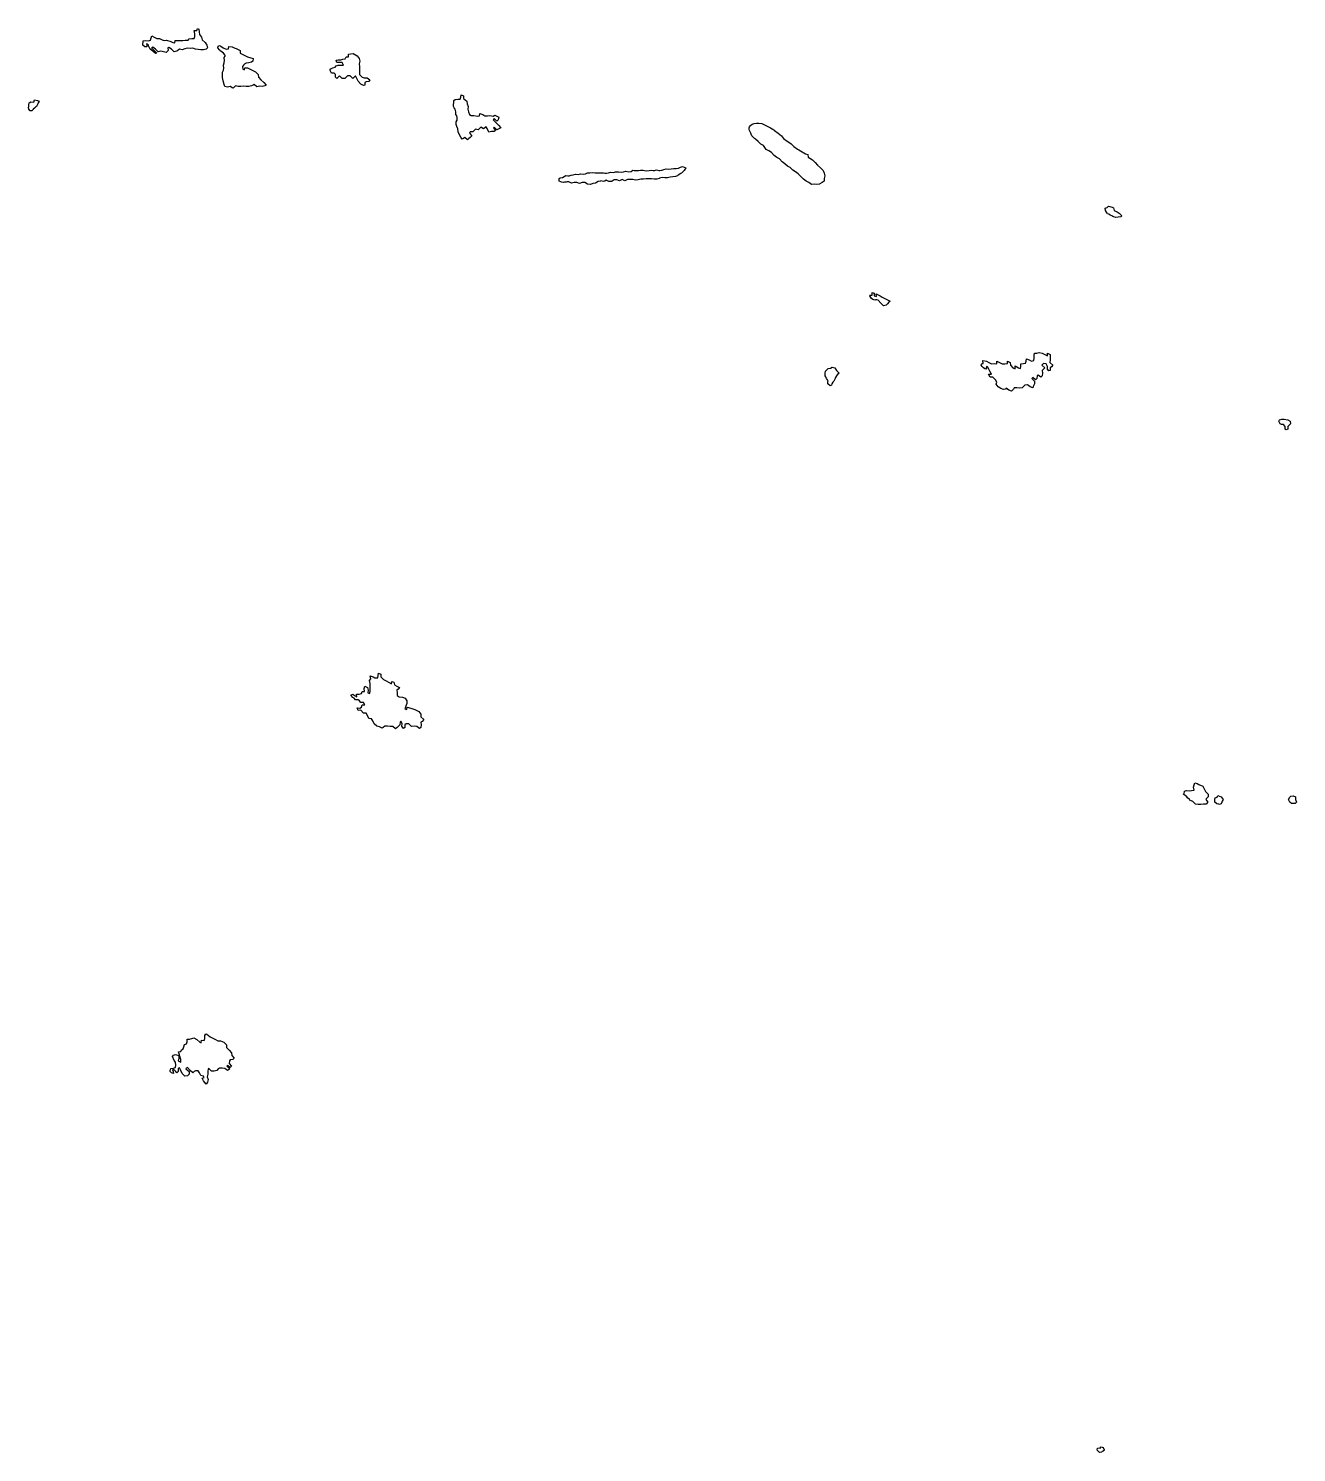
# Model space of a CAD drawing. Extents: x 450006 to 454999, y 6465006 to 6474995.
# Drawn here: x 450270 to 451221, y 6472775 to 6473843 of the extents above; entities that cross this region are included whole.
import ezdxf

# ---------------------------------------------------------------- set-up
doc = ezdxf.new("R2010")
doc.units = 0

msp = doc.modelspace()

# ---------------------------------------------------------------- linework, layer by layer
at = {"layer": '1010'}
for points in [[(450357, 6473829.54), (450355.54, 6473831), (450355.54, 6473832.44), (450355.82, 6473833), (450355.86, 6473834.12), (450357.68, 6473834.3), (450359.86, 6473834.12), (450361.32, 6473834.66), (450361.68, 6473836.3), (450362.18, 6473837.8), (450364.04, 6473837), (450365.98, 6473836), (450367.98, 6473836), (450370, 6473835), (450371.5, 6473834.48), (450373.32, 6473834.66), (450376.42, 6473833.56), (450378, 6473833), (450379.42, 6473832.56), (450379.66, 6473834.32), (450381.52, 6473834.46), (450383.52, 6473834.46), (450385.58, 6473834.4), (450387.34, 6473834.64), (450389.44, 6473834.54), (450390.26, 6473835.72), (450392.18, 6473835.8), (450394.06, 6473835.92), (450394.54, 6473837.44), (450394.58, 6473839.4), (450394.04, 6473841.94), (450396.1, 6473841.88), (450396.56, 6473843.42), (450397.46, 6473843), (450397.64, 6473841), (450398.12, 6473839), (450399.58, 6473837), (450399.92, 6473835), (450402.2, 6473833), (450403.6, 6473831), (450404.04, 6473829), (450403, 6473827.94), (450401, 6473827.5), (450399, 6473827.44), (450397, 6473827.68), (450395, 6473827.96), (450393, 6473828.62), (450391, 6473828.28), (450389, 6473828.62), (450387, 6473828.22), (450385, 6473827.34), (450383, 6473827.98), (450381.78, 6473827), (450381, 6473826.4), (450379, 6473825.98), (450377, 6473827.98), (450375, 6473829.24), (450374.18, 6473829), (450374.54, 6473827), (450373, 6473825.44), (450371, 6473825.98), (450369, 6473826.4), (450367, 6473825.98), (450365, 6473827.98), (450363, 6473829.46), (450362, 6473829), (450364, 6473827), (450366, 6473825), (450365, 6473824.58), (450363, 6473826.5), (450361, 6473827.98), (450359.98, 6473830), (450359.78, 6473831), (450359, 6473831.68), (450358.16, 6473831.82), (450358.44, 6473831), (450358.44, 6473829.54), (450357, 6473829.54), (450357, 6473829.54)], [(450413, 6473827.32), (450411.64, 6473829), (450411.9, 6473830.08), (450413, 6473830.62), (450413.9, 6473830.08), (450415.66, 6473829), (450417.98, 6473828), (450419.74, 6473828.24), (450420.12, 6473829.86), (450422.44, 6473829.54), (450423.98, 6473829), (450425.52, 6473828.46), (450428.46, 6473827), (450428.58, 6473825), (450429.52, 6473824.46), (450432.46, 6473823), (450433.9, 6473822.08), (450436.5, 6473821.48), (450438.22, 6473821), (450438, 6473819), (450437, 6473818.22), (450435, 6473817.72), (450433, 6473817.32), (450432, 6473817), (450431, 6473815.98), (450430.28, 6473815), (450430.58, 6473813), (450431.64, 6473812.34), (450431.96, 6473814.02), (450433.98, 6473814), (450436, 6473813), (450437.98, 6473812), (450440, 6473811), (450442.04, 6473809), (450442.2, 6473807), (450444.1, 6473805), (450446.16, 6473803), (450448.08, 6473801), (450447, 6473800.46), (450445, 6473799.92), (450443, 6473800.04), (450441, 6473799.76), (450439, 6473801.48), (450438.28, 6473801), (450437, 6473800.38), (450435, 6473799.86), (450433, 6473799.92), (450431, 6473800.1), (450429, 6473800.02), (450427, 6473799.88), (450425, 6473800.28), (450423.4, 6473799), (450423, 6473798.76), (450421, 6473799.96), (450419, 6473799.44), (450417, 6473799.84), (450416.5, 6473801.48), (450415.8, 6473804.18), (450415.32, 6473806.66), (450415.32, 6473808.66), (450415.3, 6473810.68), (450415.92, 6473812.06), (450416.24, 6473813.74), (450416.04, 6473815.94), (450416.44, 6473817.54), (450416.66, 6473819.32), (450416.44, 6473821.54), (450417.32, 6473822.66), (450417.38, 6473823), (450417, 6473823.74), (450416.08, 6473825), (450415, 6473825.64), (450413.38, 6473827), (450413, 6473827.32), (450413, 6473827.32)], [(450497, 6473809.98), (450496.5, 6473811), (450495.98, 6473812), (450495.98, 6473813), (450496.66, 6473813.32), (450497.98, 6473814), (450499.66, 6473814.32), (450500.54, 6473815.44), (450502.06, 6473815.92), (450503.98, 6473816), (450505.96, 6473816.02), (450505, 6473817.98), (450503, 6473817.98), (450501, 6473817.98), (450500.44, 6473819.54), (450501.98, 6473820), (450503.98, 6473820), (450505.62, 6473820.36), (450507.24, 6473820.74), (450507.9, 6473822.08), (450509.74, 6473822.24), (450509.76, 6473824.22), (450511.46, 6473824.52), (450513.32, 6473824.66), (450516.24, 6473823), (450517.66, 6473821), (450518.24, 6473819), (450517.86, 6473817), (450517.94, 6473815), (450518, 6473813), (450518, 6473811), (450518, 6473809), (450520.12, 6473807), (450521.52, 6473806.46), (450523.66, 6473806.32), (450525.82, 6473805), (450525, 6473803.66), (450523, 6473803.52), (450522, 6473803), (450522, 6473801), (450521, 6473800.6), (450519, 6473801.74), (450517, 6473803.98), (450515.98, 6473806), (450515, 6473807.94), (450514, 6473807), (450513, 6473805.98), (450511, 6473807.98), (450509, 6473807.98), (450508, 6473807), (450507, 6473805.98), (450505, 6473805.98), (450503, 6473807.98), (450502, 6473807), (450501, 6473805.98), (450499.98, 6473807), (450499.98, 6473808), (450499.98, 6473809), (450499, 6473809.98), (450498, 6473809.98), (450497, 6473809.98), (450497, 6473809.98)], [(450271, 6473781.58), (450269.98, 6473783), (450269.76, 6473784.22), (450269.92, 6473785), (450269.9, 6473786.08), (450270.32, 6473787.66), (450271.54, 6473788.44), (450273.8, 6473788.18), (450274.2, 6473789.78), (450276.52, 6473789.46), (450277.74, 6473789), (450277, 6473787.56), (450276.74, 6473787), (450275.7, 6473785), (450275, 6473784.38), (450274.3, 6473783.68), (450273.32, 6473783), (450273.32, 6473782.66), (450273, 6473782.52), (450272.36, 6473781.62), (450271, 6473781.58), (450271, 6473781.58)], [(450589, 6473783.98), (450588.52, 6473785), (450588.58, 6473785.4), (450588.46, 6473787), (450588.68, 6473787.3), (450588.7, 6473789.28), (450589.82, 6473790.16), (450591.64, 6473790.34), (450593.5, 6473790.48), (450593.96, 6473792.02), (450594.36, 6473793.62), (450596, 6473793), (450596.02, 6473791), (450598.48, 6473789), (450598.8, 6473787), (450599.46, 6473785), (450599.32, 6473783), (450599.76, 6473781), (450600.4, 6473779), (450601.74, 6473778.24), (450603.82, 6473778.16), (450606.44, 6473777.54), (450607.98, 6473778), (450608.24, 6473779.74), (450610.6, 6473779), (450611.98, 6473778), (450614.02, 6473777.96), (450615.74, 6473778.24), (450618.24, 6473777.74), (450619.54, 6473778.44), (450622.44, 6473777), (450621.9, 6473775), (450621, 6473773.98), (450619, 6473775.78), (450618.2, 6473775), (450620.22, 6473773), (450622.18, 6473771), (450624, 6473769), (450623, 6473768.44), (450621, 6473767.48), (450619, 6473769.38), (450618.6, 6473769), (450620, 6473767), (450619, 6473766.16), (450617, 6473766.12), (450615, 6473765.66), (450613.66, 6473768.32), (450613, 6473769.7), (450612.12, 6473769), (450611, 6473768.12), (450609, 6473769.38), (450608.58, 6473769), (450607, 6473767.4), (450605, 6473767.94), (450604, 6473767), (450603, 6473765.98), (450601, 6473765.9), (450600.6, 6473765), (450602.16, 6473763), (450601, 6473761.74), (450600.12, 6473761), (450599, 6473759.9), (450597, 6473761.64), (450596, 6473761), (450595, 6473760.36), (450593.98, 6473762), (450593, 6473763.58), (450591.96, 6473766.02), (450591.72, 6473768.26), (450591, 6473769.98), (450590.52, 6473771.46), (450590.52, 6473773.46), (450591.22, 6473774.76), (450591.22, 6473776.76), (450591, 6473777.98), (450590.18, 6473779), (450590.24, 6473779.74), (450590.24, 6473781), (450589.98, 6473782), (450589.76, 6473783), (450589, 6473783.98), (450589, 6473783.98)], [(450811, 6473765.98), (450810.46, 6473767), (450810.18, 6473767.8), (450810.18, 6473769), (450810.38, 6473769.6), (450811.32, 6473770.66), (450812.38, 6473771.6), (450813.94, 6473772.04), (450815.62, 6473772.36), (450817.56, 6473772.42), (450819.76, 6473772.22), (450822.22, 6473771), (450823.82, 6473770.16), (450826.12, 6473769), (450828.66, 6473767.32), (450829.34, 6473767), (450832.1, 6473765), (450834.5, 6473763), (450836.06, 6473761), (450838.76, 6473759), (450839.32, 6473758.66), (450841.72, 6473757), (450843.82, 6473755), (450846.6, 6473753), (450847.48, 6473752.5), (450849.96, 6473751), (450852.52, 6473749.46), (450854.22, 6473749), (450854.5, 6473747), (450855.84, 6473746.14), (450857.68, 6473745), (450859.64, 6473743), (450861.58, 6473741), (450863.74, 6473739), (450865.64, 6473737), (450866.54, 6473735), (450866.88, 6473733), (450866.58, 6473731), (450866.42, 6473729), (450865, 6473727.98), (450863.32, 6473727), (450863, 6473726.72), (450861, 6473726.36), (450859, 6473726.56), (450857, 6473726.5), (450855, 6473727.84), (450853, 6473728.84), (450851, 6473730.48), (450849, 6473732.28), (450847, 6473734.3), (450845, 6473735.92), (450843, 6473737.18), (450841, 6473739.2), (450839, 6473740.26), (450837, 6473741.78), (450835, 6473743.28), (450833, 6473745.74), (450831, 6473746.66), (450829, 6473748.24), (450827, 6473750.34), (450825, 6473751.62), (450823, 6473752.74), (450821.9, 6473754.08), (450821, 6473755.62), (450819, 6473756.64), (450817, 6473758.56), (450815, 6473760.42), (450814.14, 6473761), (450813, 6473762.18), (450812.36, 6473763), (450811.74, 6473764.24), (450811.48, 6473765), (450811, 6473765.98), (450811, 6473765.98)], [(450669, 6473728.34), (450667.7, 6473729), (450667.7, 6473730.28), (450667.84, 6473731), (450668.56, 6473731.42), (450670.26, 6473731.72), (450671.52, 6473732.46), (450672.74, 6473733.24), (450674.2, 6473733), (450675.2, 6473732.78), (450676.7, 6473733.28), (450678.22, 6473733.76), (450679.9, 6473734.08), (450682.02, 6473733.96), (450683.68, 6473734.3), (450685.76, 6473734.22), (450687.54, 6473734.44), (450688.92, 6473735.06), (450690.8, 6473735.18), (450692.7, 6473735.28), (450694.78, 6473735.2), (450696.84, 6473735.14), (450698.86, 6473735.12), (450700.9, 6473735.08), (450702, 6473735), (450703.16, 6473734.82), (450704.72, 6473735.26), (450706.34, 6473735.64), (450708.48, 6473735.5), (450710, 6473735.98), (450712.16, 6473735.82), (450714.3, 6473735.68), (450716.06, 6473735.92), (450717.62, 6473736.36), (450720.02, 6473735.96), (450721.76, 6473736.22), (450722.9, 6473737.08), (450724.08, 6473737), (450725.2, 6473736.78), (450727.16, 6473736.82), (450728.8, 6473737.18), (450730.86, 6473737.12), (450731.66, 6473737), (450733.34, 6473736.64), (450735.16, 6473736.82), (450736.78, 6473737.2), (450738.24, 6473737), (450739.16, 6473736.82), (450740.68, 6473737.3), (450742.4, 6473737), (450743.16, 6473736.82), (450744.8, 6473737.18), (450746.3, 6473737.68), (450747.92, 6473738.06), (450750.06, 6473737.92), (450751.82, 6473738.16), (450753.64, 6473738.34), (450755.6, 6473738.38), (450757.28, 6473738.7), (450758.68, 6473739.3), (450760.18, 6473739.8), (450762.62, 6473739), (450761.58, 6473737), (450761, 6473736.5), (450759.42, 6473735), (450759, 6473734.7), (450757, 6473733.36), (450756.42, 6473733), (450755, 6473732.44), (450753, 6473732.1), (450751, 6473731.98), (450749, 6473731.36), (450747, 6473731.36), (450745, 6473731.7), (450743, 6473731.2), (450742.62, 6473731), (450741, 6473730.5), (450739, 6473730.36), (450737, 6473730.54), (450735, 6473730.7), (450733, 6473730.56), (450731, 6473730.28), (450729, 6473730.34), (450727, 6473730), (450725, 6473729.76), (450723, 6473730.04), (450721, 6473730.08), (450719, 6473730.08), (450717, 6473729.2), (450715, 6473730.12), (450713, 6473729.18), (450711, 6473729.94), (450709, 6473729.88), (450707.54, 6473729), (450707, 6473728.76), (450705, 6473728.66), (450703, 6473729.62), (450702.02, 6473729), (450701, 6473728.66), (450699, 6473729.16), (450698.62, 6473729), (450697, 6473728.54), (450695, 6473727.32), (450693, 6473727.16), (450692.58, 6473727), (450691, 6473726.28), (450689, 6473726.6), (450687, 6473727.84), (450685, 6473727.84), (450683, 6473727.18), (450681, 6473727.96), (450679, 6473727.94), (450677, 6473727.44), (450675, 6473728.3), (450673.68, 6473728.3), (450673, 6473728.18), (450671.76, 6473728.22), (450671, 6473727.78), (450669.72, 6473728.26), (450669, 6473728.34), (450669, 6473728.34)], [(451079, 6473704.3), (451078.68, 6473705), (451078.26, 6473705.72), (451077.48, 6473707), (451077.24, 6473708.74), (451078.74, 6473709.24), (451079.72, 6473710.26), (451082.54, 6473709.44), (451083.46, 6473709), (451083.92, 6473707), (451086.2, 6473705.78), (451087.74, 6473705), (451089.68, 6473703), (451089, 6473702.2), (451087, 6473701.92), (451085, 6473701.62), (451083.72, 6473702.26), (451083, 6473702.42), (451082.14, 6473703), (451081, 6473703.36), (451079.88, 6473704.1), (451079, 6473704.3), (451079, 6473704.3)], [(450901, 6473642.48), (450900.44, 6473643), (450900.74, 6473643.24), (450901, 6473643.46), (450902.52, 6473643.46), (450902.5, 6473645.48), (450904, 6473645), (450904, 6473643), (450905.64, 6473642.34), (450905.54, 6473644.44), (450908.52, 6473643), (450909.98, 6473642), (450911.9, 6473641), (450914.08, 6473639.9), (450916, 6473639), (450915, 6473638.24), (450913.86, 6473637), (450913, 6473636), (450911, 6473635.36), (450909, 6473637.38), (450907, 6473639.64), (450906, 6473639.98), (450905, 6473639.98), (450904.46, 6473639.52), (450903, 6473640.08), (450902, 6473641), (450901, 6473642.48), (450901, 6473642.48)], [(450985, 6473589.9), (450984.18, 6473591), (450984.46, 6473591.52), (450985, 6473592.08), (450985.78, 6473592.2), (450985.58, 6473594.4), (450988.14, 6473593.84), (450990.04, 6473593), (450991.98, 6473592), (450993.94, 6473592.04), (450995.98, 6473592), (450995.98, 6473594), (450998, 6473593), (450999.98, 6473592), (451001.98, 6473592), (451003.86, 6473592.12), (451003.98, 6473594), (451006, 6473593), (451006.12, 6473591), (451008.04, 6473589), (451009.82, 6473588.16), (451009.64, 6473590.34), (451012.34, 6473589), (451013.68, 6473588.3), (451013.98, 6473590), (451013.98, 6473592), (451015.86, 6473592.12), (451017.56, 6473592.42), (451018.08, 6473593.9), (451018.32, 6473595.66), (451020.12, 6473595), (451021.98, 6473594), (451023.64, 6473594.34), (451023.94, 6473596.04), (451023.94, 6473598.04), (451024.14, 6473599.84), (451025.98, 6473600), (451027.68, 6473600.3), (451029.98, 6473600), (451032, 6473599), (451033.98, 6473598), (451033.98, 6473600), (451036, 6473599), (451035.86, 6473597), (451035.94, 6473595), (451035.82, 6473593), (451037.9, 6473591), (451037, 6473589.68), (451036, 6473589), (451036, 6473587), (451035, 6473586.56), (451033.98, 6473588), (451033.98, 6473590), (451033, 6473591.98), (451031, 6473592.24), (451029.74, 6473591), (451032, 6473589), (451031, 6473587.98), (451030, 6473587), (451030.34, 6473585), (451030, 6473583), (451029, 6473581.98), (451027, 6473583.44), (451026.32, 6473583), (451026, 6473581), (451025, 6473579.98), (451023, 6473581.7), (451022.32, 6473581), (451024.24, 6473579), (451024.28, 6473577), (451023.34, 6473575), (451023, 6473573.98), (451021, 6473574.52), (451019, 6473576.12), (451017, 6473575.98), (451016, 6473575), (451015, 6473573.98), (451013, 6473573.76), (451011, 6473573.82), (451009, 6473573.98), (451008.5, 6473573), (451007, 6473571.5), (451005, 6473572.16), (451003, 6473573.7), (451002.36, 6473573), (451001, 6473572.52), (450999, 6473573.34), (450997, 6473574.52), (450995.46, 6473576.52), (450995.94, 6473578.04), (450995, 6473579.98), (450993, 6473581.94), (450991, 6473581.78), (450989.78, 6473584.2), (450991.94, 6473584.04), (450991, 6473585.98), (450989.98, 6473588), (450989, 6473589.7), (450988.2, 6473589.78), (450988, 6473589), (450988, 6473587.98), (450987, 6473588.08), (450985.98, 6473589), (450985, 6473589.9), (450985, 6473589.9)], [(450869, 6473579.82), (450868.32, 6473581), (450867.82, 6473582.16), (450867.16, 6473583), (450867.16, 6473584.82), (450867.52, 6473586.46), (450868.48, 6473587.5), (450869.58, 6473588.4), (450871.32, 6473588.66), (450872.54, 6473589.44), (450874.4, 6473589), (450875.82, 6473587), (450877.7, 6473585), (450877, 6473584.6), (450875.62, 6473583), (450875, 6473581.68), (450874.76, 6473581), (450873.72, 6473579), (450873, 6473578.1), (450872.18, 6473577), (450872, 6473575.98), (450871, 6473575.32), (450869.32, 6473577), (450869.32, 6473578.66), (450869.36, 6473579), (450869, 6473579.82), (450869, 6473579.82)], [(451209, 6473546.54), (451208.38, 6473547), (451207.98, 6473548), (451207.42, 6473549), (451208.02, 6473549.96), (451209.66, 6473550.32), (451211.5, 6473550.48), (451214.18, 6473549.8), (451216, 6473549), (451216.24, 6473547), (451215, 6473545.74), (451214.16, 6473545), (451214.16, 6473543), (451213, 6473542.5), (451212.2, 6473543), (451212.32, 6473543.66), (451212.32, 6473545), (451211, 6473546.38), (451209.52, 6473546.46), (451209, 6473546.54), (451209, 6473546.54)], [(450513, 6473341.66), (450511.66, 6473343), (450512.1, 6473343.88), (450513, 6473344.06), (450514.32, 6473343), (450515.98, 6473342), (450515.76, 6473344.22), (450517.76, 6473344.22), (450519.44, 6473344.54), (450519.98, 6473346), (450521.82, 6473346.16), (450521.58, 6473348.4), (450521.98, 6473350), (450524, 6473349), (450524.4, 6473347), (450524.16, 6473345), (450525.4, 6473344.58), (450525.98, 6473346), (450525.98, 6473348), (450525.98, 6473350), (450525.9, 6473352.08), (450525.54, 6473354.44), (450526.46, 6473355.52), (450526.04, 6473357.94), (450528.28, 6473357), (450529.62, 6473356.36), (450531.7, 6473356.28), (450531.98, 6473358), (450532.16, 6473359.82), (450534, 6473359), (450534, 6473357), (450536, 6473355), (450537.9, 6473354.08), (450539.74, 6473353), (450542.1, 6473351.88), (450542.34, 6473353.64), (450543.8, 6473353), (450544.22, 6473351), (450545.98, 6473350), (450548, 6473349), (450547, 6473347.98), (450546, 6473347), (450546.18, 6473345), (450546.36, 6473343), (450547.82, 6473342.16), (450550.14, 6473341.84), (450552.2, 6473341), (450553.6, 6473339), (450553.52, 6473337), (450553, 6473335.82), (450552.64, 6473335), (450552, 6473333), (450553.38, 6473332.6), (450553.64, 6473334.34), (450556.44, 6473333.54), (450558, 6473333), (450559.48, 6473332.5), (450562.5, 6473331), (450564, 6473329), (450563.88, 6473327), (450566.22, 6473325), (450565, 6473323.54), (450564, 6473323), (450564.16, 6473321), (450563.92, 6473319), (450563, 6473318.46), (450561, 6473319.98), (450559, 6473320.24), (450557, 6473319.92), (450555, 6473321.98), (450553, 6473321.98), (450552.04, 6473321), (450552.06, 6473319), (450551, 6473318.44), (450549.84, 6473320.14), (450549.94, 6473322.04), (450549, 6473323.78), (450548.6, 6473323), (450548.28, 6473321), (450547, 6473319.78), (450546.34, 6473319), (450545, 6473318.24), (450543, 6473319.88), (450541, 6473319.9), (450539, 6473320.16), (450537, 6473320.12), (450535.86, 6473319), (450535, 6473318.64), (450533, 6473319.66), (450531, 6473320.16), (450529, 6473321.98), (450527.98, 6473324), (450527, 6473325.72), (450525, 6473325.98), (450523.98, 6473328), (450523, 6473329.98), (450521, 6473329.98), (450519, 6473332.22), (450517, 6473331.82), (450516.18, 6473333.8), (450518.28, 6473333.7), (450519.5, 6473334.48), (450519.98, 6473336), (450521.9, 6473336.08), (450521, 6473337.98), (450519, 6473337.98), (450517.98, 6473339), (450517, 6473339.98), (450516, 6473339.98), (450515, 6473339.98), (450513.98, 6473341), (450513, 6473341.66), (450513, 6473341.66)], [(451137, 6473268.36), (451135.7, 6473269), (451136.38, 6473269.6), (451136.6, 6473271), (451136.66, 6473271.32), (451138.1, 6473271.88), (451140.36, 6473271.62), (451142.08, 6473271.9), (451143.88, 6473272.1), (451143.5, 6473274.48), (451143.98, 6473276), (451144.4, 6473277.58), (451146.32, 6473277), (451147.58, 6473276.4), (451150.4, 6473275), (451151.44, 6473273), (451152.46, 6473271), (451154.48, 6473269), (451154.46, 6473267), (451153, 6473265.52), (451152.82, 6473265), (451154.12, 6473263), (451153, 6473261.56), (451151, 6473261.68), (451149, 6473261.46), (451147, 6473261.3), (451145, 6473261.52), (451143, 6473263.52), (451141.52, 6473264.46), (451141, 6473264.2), (451140.38, 6473265), (451139, 6473266.34), (451138.56, 6473267), (451137, 6473268.36), (451137, 6473268.36)], [(451161, 6473261.78), (451159.44, 6473263), (451159.34, 6473264.64), (451159.36, 6473265), (451159.6, 6473266.38), (451161.16, 6473266.82), (451161.82, 6473268.16), (451164.3, 6473267), (451165.6, 6473265), (451165, 6473263.86), (451164.82, 6473263.16), (451164.78, 6473263), (451164.12, 6473261.86), (451163, 6473261.34), (451162.44, 6473261.54), (451161, 6473261.78), (451161, 6473261.78)], [(451215, 6473264.5), (451214.78, 6473265), (451214.76, 6473265.22), (451215, 6473265.44), (451215.4, 6473266.58), (451216.4, 6473267.58), (451218.22, 6473267.76), (451219.98, 6473267), (451219.86, 6473265), (451220.72, 6473263), (451219.74, 6473262.24), (451219, 6473262), (451217.88, 6473262.1), (451217, 6473262.12), (451215.64, 6473263), (451215, 6473264.5), (451215, 6473264.5)], [(450377, 6473060.02), (450376.1, 6473061), (450375.96, 6473062.02), (450376.4, 6473063), (450376.6, 6473063.38), (450378.42, 6473063.56), (450379.98, 6473064), (450380.16, 6473065.82), (450379.98, 6473068), (450379, 6473069.32), (450377.64, 6473072.34), (450378.62, 6473073.36), (450380.04, 6473073.94), (450382.4, 6473073), (450382.42, 6473071), (450382, 6473069), (450383.98, 6473068), (450383.94, 6473070.04), (450383.36, 6473072.62), (450383, 6473073.5), (450382.18, 6473075.8), (450383.98, 6473076), (450384.56, 6473077.42), (450385.8, 6473078.18), (450386.28, 6473079.7), (450386.66, 6473081.32), (450388.22, 6473081.76), (450388.64, 6473083.34), (450388.74, 6473085.24), (450390.56, 6473085.42), (450392.18, 6473085.8), (450393.7, 6473086.28), (450395.9, 6473085), (450398.34, 6473083), (450399.34, 6473082.64), (450399.46, 6473084.52), (450401.62, 6473084.36), (450402.12, 6473085.86), (450401.98, 6473088), (450402.74, 6473089.24), (450403.42, 6473089), (450406.04, 6473087), (450407.98, 6473086), (450410, 6473085), (450411.8, 6473084.18), (450413.76, 6473084.22), (450416.22, 6473083), (450418.32, 6473081), (450418.26, 6473079), (450420.34, 6473077), (450421.98, 6473075), (450422.16, 6473073), (450423.94, 6473071), (450423, 6473069.98), (450421, 6473069.96), (450420.56, 6473069), (450420.26, 6473067), (450422, 6473065), (450421, 6473063.98), (450419, 6473065.72), (450418.6, 6473065), (450420.64, 6473063), (450419, 6473061.76), (450417, 6473063.38), (450415, 6473063.64), (450413, 6473063.68), (450411.98, 6473063), (450411, 6473061.94), (450409, 6473061.36), (450407, 6473061.46), (450405, 6473063.32), (450404.54, 6473063), (450404.38, 6473061), (450404.18, 6473059), (450403.66, 6473057), (450404.56, 6473055), (450404.02, 6473053), (450403, 6473051.72), (450401, 6473054.2), (450399.98, 6473056), (450401.42, 6473056.56), (450401, 6473057.68), (450399, 6473057.98), (450397.98, 6473060), (450397, 6473061.6), (450395, 6473061.56), (450394, 6473061), (450393, 6473059.98), (450391, 6473061.74), (450389, 6473064.1), (450387.8, 6473063), (450390.28, 6473061), (450390.32, 6473059), (450389, 6473057.86), (450387, 6473057.5), (450385, 6473059.66), (450383.66, 6473062.32), (450383, 6473063.76), (450382, 6473063), (450382, 6473061), (450381, 6473059.98), (450380.28, 6473061), (450379, 6473062.28), (450377.74, 6473062.24), (450378.18, 6473061), (450378.4, 6473059.58), (450377, 6473060.02), (450377, 6473060.02)], [(451073, 6472775.32), (451071.16, 6472777), (451071.42, 6472778.56), (451073, 6472778.8), (451073.44, 6472778.54), (451074.34, 6472779.64), (451075.82, 6472779), (451076.56, 6472777.42), (451076.6, 6472777), (451075.74, 6472776.24), (451075, 6472776), (451074.42, 6472775.56), (451073, 6472775.32), (451073, 6472775.32)]]:
    msp.add_lwpolyline(points, dxfattribs=at)

doc.saveas('drawing.dxf')
